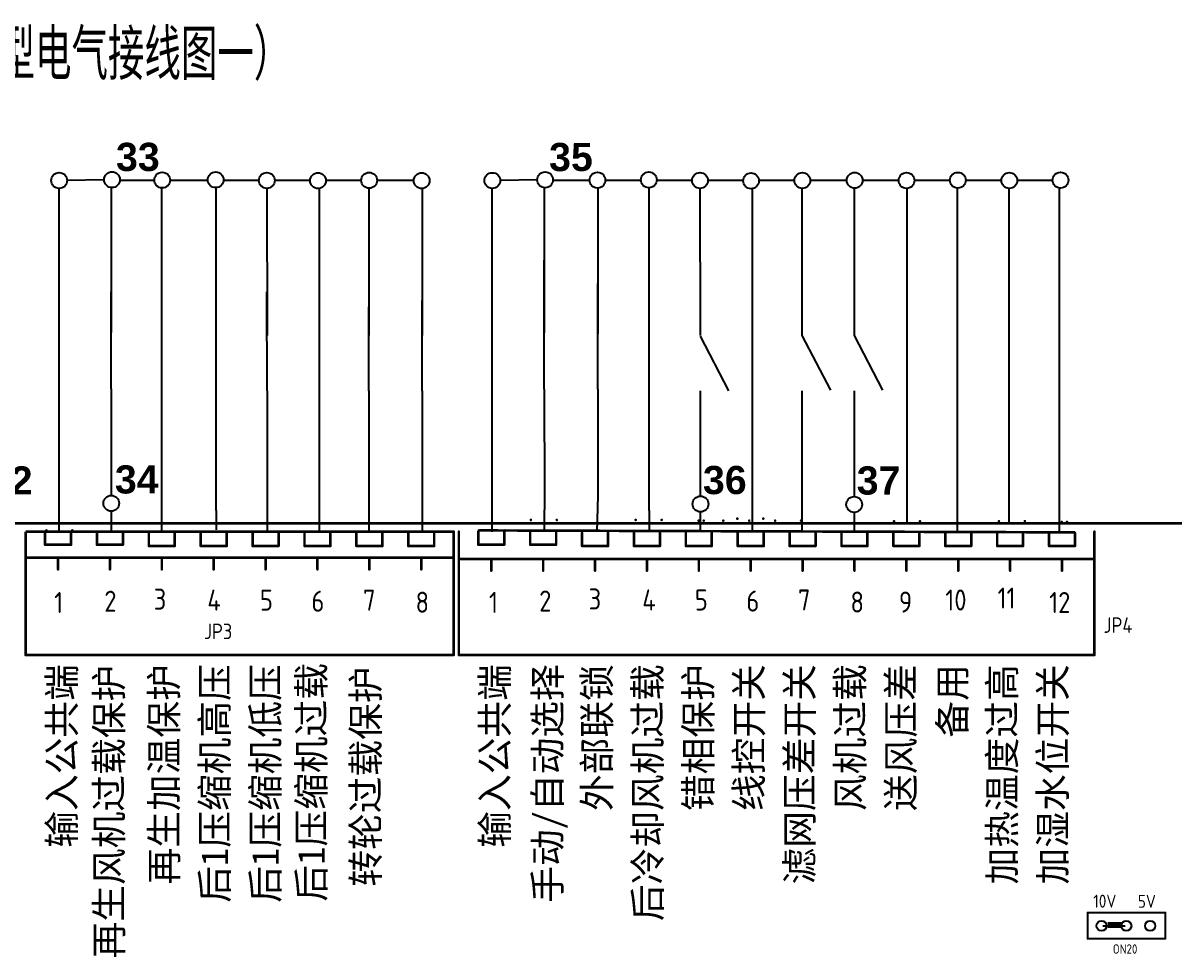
# Model space of a CAD drawing. Extents: x -87154 to -63886, y -546563 to -518689.
# Drawn here: x -78416 to -71871, y -523998 to -518689 of the extents above; entities that cross this region are included whole.
import ezdxf
from ezdxf.enums import TextEntityAlignment as Align

# ---------------------------------------------------------------- set-up
doc = ezdxf.new("R2010")
doc.units = 0
doc.header["$LTSCALE"] = 1000
doc.header["$MEASUREMENT"] = 0
doc.linetypes.add('ACAD_ISO07W100', pattern=[3, 0, -3])
for name, color, linetype in [('BOTTOMSOLDER', 250, 'Continuous'), ('KEEPOUTLAYER', 250, 'Continuous'), ('TOPOVERLAY', 250, 'Continuous')]:
    doc.layers.add(name, color=color, linetype=linetype)
doc.styles.get("Standard").update_dxf_attribs({"font": 'gbenor.shx', "bigfont": 'gbcbig.shx'})
doc.styles.add('宋体', font='', dxfattribs={"width": 0.8})
doc.styles.get('宋体').set_extended_font_data('SimSun')

msp = doc.modelspace()

# ---------------------------------------------------------------- linework, layer by layer
for p, q in [((-77955.3, -519580.5), (-78165.8, -519583.3)), ((-77865.5, -519581.5), (-77669.6, -519581.7)), ((-75492.5, -519581.1), (-75703, -519583.9)), ((-75402.7, -519582.2), (-75194.9, -519582.3)), ((-78213.2, -521167.9), (-78213.2, -521580.7)), ((-75750.4, -521168.6), (-75750.4, -521581.3))]:
    msp.add_line(p, q)
at = {"color": 7}
for p, q in [((-77627.5, -521580.7), (-77627.5, -519626.5)), ((-77318.7, -521459.9), (-77318.7, -519623.3)), ((-74855.9, -521460.6), (-74855.9, -519624)), ((-73388.3, -521532.5), (-73388.3, -519628)), ((-73102.6, -521583), (-73102.3, -519627.5)), ((-72807.9, -521532.7), (-72807.9, -519628.2)), ((-72522.2, -521583.1), (-72521.9, -519627.6)), ((-75452.4, -520769.9), (-75452.4, -520037.5)), ((-75147.9, -520769.9), (-75147.9, -520169.2)), ((-77915.2, -520769.2), (-77915.2, -520217.5)), ((-77028.9, -520779.7), (-77029.1, -520217.5)), ((-76449.6, -520779.7), (-76449.8, -520302)), ((-76146.5, -520779.7), (-76146.8, -520265.8))]:
    msp.add_line(p, q, dxfattribs=at)
at = {"color": 0, "lineweight": -2}
for centre in [(-77910.4, -519579.7), (-77320.6, -519579.9), (-75447.6, -519580.4), (-78210.7, -519583.9), (-77624.7, -519581.7), (-77029.8, -519583.7), (-76739, -519584.9), (-76447.8, -519583.3), (-76149.7, -519585), (-75747.9, -519584.5), (-75150, -519582.3), (-74857.8, -519580.6), (-74567, -519584.4), (-74276.3, -519585.6), (-73985, -519584), (-73687, -519583), (-73392.1, -519584.2), (-73100.8, -519582.6), (-72807.8, -519583.8), (-72516.6, -519582.2), (-77914.6, -521419.2), (-74564.1, -521423.2), (-73689.7, -521425.7)]:
    msp.add_circle(centre, 44.9, dxfattribs=at)
at = {"layer": 'BOTTOMSOLDER', "color": 0, "linetype": 'Continuous'}
for p, q in [((-77579.8, -519581.7), (-77365.4, -519581.6)), ((-77275.7, -519581.6), (-77074.7, -519581.6)), ((-76985, -519581.6), (-76783.8, -519581.5)), ((-76694.3, -519581.5), (-76492.7, -519581.6)), ((-76402.9, -519581.7), (-76194.5, -519581.9)), ((-75105, -519582.3), (-74902.6, -519582.3)), ((-74812.9, -519582.3), (-74611.9, -519582.3)), ((-74522.2, -519582.2), (-74321, -519582.2)), ((-74231.5, -519582.2), (-74029.9, -519582.2)), ((-73940.1, -519582.2), (-73731.9, -519582.2)), ((-73642.1, -519582.2), (-73436.9, -519582.2)), ((-73347.2, -519582.2), (-73145.7, -519582.2)), ((-73055.9, -519582.2), (-72852.7, -519582.2)), ((-72763, -519581.7), (-72561.5, -519581.7)), ((-78213.2, -519628.7), (-78213.2, -521167.9)), ((-77915.2, -519624.6), (-77915.2, -520449.1)), ((-77029.8, -519628.6), (-77028.9, -520464.8)), ((-76732.5, -519629.3), (-76732.5, -521571.7)), ((-76450.6, -519628.6), (-76449.6, -520464.8)), ((-76147.5, -519628.6), (-76146.5, -520464.8)), ((-75750.4, -519629.4), (-75750.4, -521168.6)), ((-75452.4, -519625.3), (-75452.4, -520449.8)), ((-75147.9, -519627.1), (-75147.9, -520454.9)), ((-74567, -519629.3), (-74566.1, -520465.5)), ((-74269.7, -519630), (-74269.7, -521572.4)), ((-73987.8, -519629.3), (-73986.8, -520465.5)), ((-73690.7, -519628.7), (-73689.7, -520464.9)), ((-74566.1, -520469.6), (-74404.8, -520780.4)), ((-73986.8, -520465.5), (-73825.5, -520776.3)), ((-73689.7, -520464.9), (-73528.5, -520775.7)), ((-77915.2, -520769.2), (-77914.6, -521374.3)), ((-75452.4, -520769.9), (-75451.8, -521375)), ((-75147.9, -520769.9), (-75147.9, -521375)), ((-77028.9, -520779.7), (-77028.9, -521380.7)), ((-76449.6, -520779.7), (-76449.6, -521380.7)), ((-76146.5, -520779.7), (-76146.5, -521380.7)), ((-74566.1, -520780.4), (-74566.1, -521381.4)), ((-73986.8, -520780.4), (-73986.8, -521381.4)), ((-73689.7, -520779.8), (-73689.7, -521380.8)), ((-76449.6, -521279.3), (-76449.6, -521580.7)), ((-77028.9, -521349.2), (-77028.9, -521580.7)), ((-76146.5, -521311.8), (-76146.5, -521580.7)), ((-75451.9, -521329.9), (-75452.4, -521581.3)), ((-73986.8, -521347.1), (-73986.8, -521581.3)), ((-75147.9, -521375), (-75154.3, -521581.3)), ((-77914.3, -521464.1), (-77915.2, -521580.7)), ((-77318.7, -521459.9), (-77318.7, -521570.1)), ((-74855.9, -521460.6), (-74855.9, -521570.8)), ((-74566.1, -521471.2), (-74566.1, -521581.3)), ((-73689.7, -521470.6), (-73689.7, -521580.8))]:
    msp.add_line(p, q, dxfattribs=at)
at = {"layer": 'BOTTOMSOLDER', "color": 0, "linetype": 'Continuous', "lineweight": 80}
msp.add_line((-72247.6, -523815.2), (-72164.3, -523815.2), dxfattribs=at)
at = {"layer": 'BOTTOMSOLDER', "color": 0, "linetype": 'Continuous'}
for centre in [(-72283.2, -523821), (-72142.5, -523821), (-72007.2, -523821)]:
    msp.add_circle(centre, 28.7, dxfattribs=at)
at = {"layer": 'KEEPOUTLAYER', "color": 0, "const_width": 14.8}
msp.add_lwpolyline([(-81084.5, -521532.5), (-64125.6, -521532.5)], dxfattribs=at)
at = {"layer": 'TOPOVERLAY', "color": 0}
for points, const_width in [([(-74358.1, -521506.5, 1), (-74350.8, -521506.5, 1)], 7.38), ([(-74210.6, -521506.5, 1), (-74203.2, -521506.5, 1)], 7.38), ([(-75532.4, -521513.8, 1), (-75525, -521513.8, 1)], 7.38), ([(-75384.8, -521513.8, 1), (-75377.5, -521513.8, 1)], 7.38), ([(-74936, -521513.8, 1), (-74928.6, -521513.8, 1)], 7.38), ([(-74788.5, -521513.8, 1), (-74781.1, -521513.8, 1)], 7.38), ([(-74578.4, -521517.9, 1), (-74571, -521517.9, 1)], 7.38), ([(-74578.4, -521517.9, 1), (-74571, -521517.9, 1)], 7.38), ([(-74548.9, -521517.9, 1), (-74541.5, -521517.9, 1)], 7.38), ([(-74548.9, -521517.9, 1), (-74541.5, -521517.9, 1)], 7.38), ([(-74438.2, -521517.9, 1), (-74430.9, -521517.9, 1)], 7.38), ([(-74290.7, -521517.9, 1), (-74283.3, -521517.9, 1)], 7.38), ([(-74143.2, -521517.9, 1), (-74135.8, -521517.9, 1)], 7.38), ([(-73995.7, -521517.9, 1), (-73988.3, -521517.9, 1)], 7.38), ([(-73467.1, -521521.2, 1), (-73459.7, -521521.2, 1)], 7.38), ([(-73319.6, -521521.2, 1), (-73312.2, -521521.2, 1)], 7.38), ([(-72870.7, -521521.2, 1), (-72863.4, -521521.2, 1)], 7.38), ([(-72723.2, -521521.2, 1), (-72715.8, -521521.2, 1)], 7.38), ([(-72513.1, -521525.3, 1), (-72505.7, -521525.3, 1)], 7.38), ([(-72513.1, -521525.3, 1), (-72505.7, -521525.3, 1)], 7.38), ([(-72483.6, -521525.3, 1), (-72476.2, -521525.3, 1)], 7.38), ([(-72483.6, -521525.3, 1), (-72476.2, -521525.3, 1)], 7.38), ([(-78287.3, -521573.3, 1), (-78279.9, -521573.3, 1)], 7.38), ([(-78139.8, -521573.3, 1), (-78132.4, -521573.3, 1)], 7.38), ([(-77704.6, -521588, 1), (-77697.2, -521588, 1)], 7.38), ([(-77557.1, -521588, 1), (-77549.7, -521588, 1)], 7.38), ([(-77409.5, -521588, 1), (-77402.2, -521588, 1)], 7.38), ([(-77262, -521588, 1), (-77254.6, -521588, 1)], 7.38), ([(-77114.5, -521588, 1), (-77107.1, -521588, 1)], 7.38), ([(-76967, -521588, 1), (-76959.6, -521588, 1)], 7.38), ([(-76819.5, -521588, 1), (-76812.1, -521588, 1)], 7.38), ([(-76671.9, -521588, 1), (-76664.6, -521588, 1)], 7.38), ([(-76524.4, -521588, 1), (-76517, -521588, 1)], 7.38), ([(-76376.9, -521588, 1), (-76369.5, -521588, 1)], 7.38), ([(-76229.4, -521588, 1), (-76222, -521588, 1)], 7.38), ([(-76081.9, -521588, 1), (-76074.5, -521588, 1)], 7.38), ([(-75971.2, -521580.7, 1), (-75963.8, -521580.7, 1)], 7.38), ([(-75971.2, -521580.7, 1), (-75963.8, -521580.7, 1)], 7.38), ([(-75941.7, -521580.7, 1), (-75934.3, -521580.7, 1)], 7.38), ([(-75941.7, -521580.7, 1), (-75934.3, -521580.7, 1)], 7.38), ([(-75831.1, -521580.7, 1), (-75823.7, -521580.7, 1)], 7.38), ([(-75827.4, -521573.3, 1), (-75820, -521573.3, 1)], 7.38), ([(-75683.6, -521580.7, 1), (-75676.2, -521580.7, 1)], 7.38), ([(-75679.9, -521573.3, 1), (-75672.5, -521573.3, 1)], 7.38), ([(-75536, -521580.7, 1), (-75528.7, -521580.7, 1)], 7.38), ([(-75388.5, -521580.7, 1), (-75381.1, -521580.7, 1)], 7.38), ([(-75241, -521588, 1), (-75233.6, -521588, 1)], 7.38), ([(-75093.5, -521588, 1), (-75086.1, -521588, 1)], 7.38), ([(-74946, -521588, 1), (-74938.6, -521588, 1)], 7.38), ([(-74798.4, -521588, 1), (-74791.1, -521588, 1)], 7.38), ([(-74650.9, -521588, 1), (-74643.6, -521588, 1)], 7.38), ([(-74503.4, -521588, 1), (-74496, -521588, 1)], 7.38), ([(-74355.9, -521588, 1), (-74348.5, -521588, 1)], 7.38), ([(-74208.4, -521588, 1), (-74201, -521588, 1)], 7.38), ([(-74060.8, -521588, 1), (-74053.5, -521588, 1)], 7.38), ([(-73913.3, -521588, 1), (-73906, -521588, 1)], 7.38), ([(-73765.8, -521588, 1), (-73758.4, -521588, 1)], 7.38), ([(-73762.1, -521580.7, 1), (-73754.7, -521580.7, 1)], 7.38), ([(-73618.3, -521588, 1), (-73610.9, -521588, 1)], 7.38), ([(-73614.6, -521580.7, 1), (-73607.2, -521580.7, 1)], 7.38), ([(-73470.8, -521588, 1), (-73463.4, -521588, 1)], 7.38), ([(-73323.3, -521588, 1), (-73315.9, -521588, 1)], 7.38), ([(-73175.7, -521588, 1), (-73168.4, -521588, 1)], 7.38), ([(-73175.7, -521588, 1), (-73168.4, -521588, 1)], 7.38), ([(-73028.2, -521588, 1), (-73020.8, -521588, 1)], 7.38), ([(-73028.2, -521588, 1), (-73020.8, -521588, 1)], 7.38), ([(-72880.7, -521588, 1), (-72873.3, -521588, 1)], 7.38), ([(-72880.7, -521588, 1), (-72873.3, -521588, 1)], 7.38), ([(-72733.2, -521588, 1), (-72725.8, -521588, 1)], 7.38), ([(-72733.2, -521588, 1), (-72725.8, -521588, 1)], 7.38), ([(-72585.7, -521588, 1), (-72578.3, -521588, 1)], 7.38), ([(-72438.1, -521588, 1), (-72430.8, -521588, 1)], 7.38), ([(-72327.5, -521580.7, 1), (-72320.1, -521580.7, 1)], 7.38), ([(-72327.5, -521580.7, 1), (-72320.1, -521580.7, 1)], 7.38), ([(-78294.7, -521654.4, 1), (-78287.3, -521654.4, 1)], 7.38), ([(-78294.7, -521654.4, 1), (-78287.3, -521654.4, 1)], 7.38), ([(-78147.1, -521654.4, 1), (-78139.8, -521654.4, 1)], 7.38), ([(-78147.1, -521654.4, 1), (-78139.8, -521654.4, 1)], 7.38), ([(-77999.6, -521654.4, 1), (-77992.2, -521654.4, 1)], 7.38), ([(-77999.6, -521654.4, 1), (-77992.2, -521654.4, 1)], 7.38), ([(-77852.1, -521654.4, 1), (-77844.7, -521654.4, 1)], 7.38), ([(-77852.1, -521654.4, 1), (-77844.7, -521654.4, 1)], 7.38), ([(-77704.6, -521661.8, 1), (-77697.2, -521661.8, 1)], 7.38), ([(-77704.6, -521661.8, 1), (-77697.2, -521661.8, 1)], 7.38), ([(-77557.1, -521661.8, 1), (-77549.7, -521661.8, 1)], 7.38), ([(-77557.1, -521661.8, 1), (-77549.7, -521661.8, 1)], 7.38), ([(-77409.5, -521661.8, 1), (-77402.2, -521661.8, 1)], 7.38), ([(-77409.5, -521661.8, 1), (-77402.2, -521661.8, 1)], 7.38), ([(-77262, -521661.8, 1), (-77254.6, -521661.8, 1)], 7.38), ([(-77262, -521661.8, 1), (-77254.6, -521661.8, 1)], 7.38), ([(-77114.5, -521661.8, 1), (-77107.1, -521661.8, 1)], 7.38), ([(-77114.5, -521661.8, 1), (-77107.1, -521661.8, 1)], 7.38), ([(-76967, -521661.8, 1), (-76959.6, -521661.8, 1)], 7.38), ([(-76967, -521661.8, 1), (-76959.6, -521661.8, 1)], 7.38), ([(-76819.5, -521661.8, 1), (-76812.1, -521661.8, 1)], 7.38), ([(-76819.5, -521661.8, 1), (-76812.1, -521661.8, 1)], 7.38), ([(-76671.9, -521661.8, 1), (-76664.6, -521661.8, 1)], 7.38), ([(-76671.9, -521661.8, 1), (-76664.6, -521661.8, 1)], 7.38), ([(-76524.4, -521661.8, 1), (-76517, -521661.8, 1)], 7.38), ([(-76524.4, -521661.8, 1), (-76517, -521661.8, 1)], 7.38), ([(-76376.9, -521661.8, 1), (-76369.5, -521661.8, 1)], 7.38), ([(-76376.9, -521661.8, 1), (-76369.5, -521661.8, 1)], 7.38), ([(-76229.4, -521661.8, 1), (-76222, -521661.8, 1)], 7.38), ([(-76229.4, -521661.8, 1), (-76222, -521661.8, 1)], 7.38), ([(-76081.9, -521661.8, 1), (-76074.5, -521661.8, 1)], 7.38), ([(-76081.9, -521661.8, 1), (-76074.5, -521661.8, 1)], 7.38), ([(-75831.1, -521654.4, 1), (-75823.7, -521654.4, 1)], 7.38), ([(-75831.1, -521654.4, 1), (-75823.7, -521654.4, 1)], 7.38), ([(-75683.6, -521654.4, 1), (-75676.2, -521654.4, 1)], 7.38), ([(-75683.6, -521654.4, 1), (-75676.2, -521654.4, 1)], 7.38), ([(-75536, -521654.4, 1), (-75528.7, -521654.4, 1)], 7.38), ([(-75536, -521654.4, 1), (-75528.7, -521654.4, 1)], 7.38), ([(-75388.5, -521654.4, 1), (-75381.1, -521654.4, 1)], 7.38), ([(-75388.5, -521654.4, 1), (-75381.1, -521654.4, 1)], 7.38), ([(-75241, -521661.8, 1), (-75233.6, -521661.8, 1)], 7.38), ([(-75241, -521661.8, 1), (-75233.6, -521661.8, 1)], 7.38), ([(-75093.5, -521661.8, 1), (-75086.1, -521661.8, 1)], 7.38), ([(-75093.5, -521661.8, 1), (-75086.1, -521661.8, 1)], 7.38), ([(-74946, -521661.8, 1), (-74938.6, -521661.8, 1)], 7.38), ([(-74946, -521661.8, 1), (-74938.6, -521661.8, 1)], 7.38), ([(-74798.4, -521661.8, 1), (-74791.1, -521661.8, 1)], 7.38), ([(-74798.4, -521661.8, 1), (-74791.1, -521661.8, 1)], 7.38), ([(-74650.9, -521661.8, 1), (-74643.6, -521661.8, 1)], 7.38), ([(-74650.9, -521661.8, 1), (-74643.6, -521661.8, 1)], 7.38), ([(-74503.4, -521661.8, 1), (-74496, -521661.8, 1)], 7.38), ([(-74503.4, -521661.8, 1), (-74496, -521661.8, 1)], 7.38), ([(-74355.9, -521661.8, 1), (-74348.5, -521661.8, 1)], 7.38), ([(-74355.9, -521661.8, 1), (-74348.5, -521661.8, 1)], 7.38), ([(-74208.4, -521661.8, 1), (-74201, -521661.8, 1)], 7.38), ([(-74208.4, -521661.8, 1), (-74201, -521661.8, 1)], 7.38), ([(-74060.8, -521661.8, 1), (-74053.5, -521661.8, 1)], 7.38), ([(-74060.8, -521661.8, 1), (-74053.5, -521661.8, 1)], 7.38), ([(-73913.3, -521661.8, 1), (-73906, -521661.8, 1)], 7.38), ([(-73913.3, -521661.8, 1), (-73906, -521661.8, 1)], 7.38), ([(-73765.8, -521661.8, 1), (-73758.4, -521661.8, 1)], 7.38), ([(-73765.8, -521661.8, 1), (-73758.4, -521661.8, 1)], 7.38), ([(-73618.3, -521661.8, 1), (-73610.9, -521661.8, 1)], 7.38), ([(-73618.3, -521661.8, 1), (-73610.9, -521661.8, 1)], 7.38), ([(-73470.8, -521661.8, 1), (-73463.4, -521661.8, 1)], 7.38), ([(-73470.8, -521661.8, 1), (-73463.4, -521661.8, 1)], 7.38), ([(-73323.3, -521661.8, 1), (-73315.9, -521661.8, 1)], 7.38), ([(-73323.3, -521661.8, 1), (-73315.9, -521661.8, 1)], 7.38), ([(-73175.7, -521661.8, 1), (-73168.4, -521661.8, 1)], 7.38), ([(-73175.7, -521661.8, 1), (-73168.4, -521661.8, 1)], 7.38), ([(-73175.7, -521661.8, 1), (-73168.4, -521661.8, 1)], 7.38), ([(-73175.7, -521661.8, 1), (-73168.4, -521661.8, 1)], 7.38), ([(-73028.2, -521661.8, 1), (-73020.8, -521661.8, 1)], 7.38), ([(-73028.2, -521661.8, 1), (-73020.8, -521661.8, 1)], 7.38), ([(-73028.2, -521661.8, 1), (-73020.8, -521661.8, 1)], 7.38), ([(-73028.2, -521661.8, 1), (-73020.8, -521661.8, 1)], 7.38), ([(-72880.7, -521661.8, 1), (-72873.3, -521661.8, 1)], 7.38), ([(-72880.7, -521661.8, 1), (-72873.3, -521661.8, 1)], 7.38), ([(-72880.7, -521661.8, 1), (-72873.3, -521661.8, 1)], 7.38), ([(-72880.7, -521661.8, 1), (-72873.3, -521661.8, 1)], 7.38), ([(-72733.2, -521661.8, 1), (-72725.8, -521661.8, 1)], 7.38), ([(-72733.2, -521661.8, 1), (-72725.8, -521661.8, 1)], 7.38), ([(-72733.2, -521661.8, 1), (-72725.8, -521661.8, 1)], 7.38), ([(-72733.2, -521661.8, 1), (-72725.8, -521661.8, 1)], 7.38), ([(-72585.7, -521661.8, 1), (-72578.3, -521661.8, 1)], 7.38), ([(-72585.7, -521661.8, 1), (-72578.3, -521661.8, 1)], 7.38), ([(-72438.1, -521661.8, 1), (-72430.8, -521661.8, 1)], 7.38), ([(-72438.1, -521661.8, 1), (-72430.8, -521661.8, 1)], 7.38), ([(-78405.3, -521728.2, 1), (-78397.9, -521728.2, 1)], 7.38), ([(-78220.9, -521728.2, 1), (-78213.5, -521728.2, 1)], 7.38), ([(-77925.9, -521728.2, 1), (-77918.5, -521728.2, 1)], 7.38), ([(-77630.8, -521728.2, 1), (-77623.4, -521728.2, 1)], 7.38), ([(-77335.8, -521728.2, 1), (-77328.4, -521728.2, 1)], 7.38), ([(-77225.1, -521728.2, 1), (-77217.8, -521728.2, 1)], 7.38), ([(-77151.4, -521728.2, 1), (-77144, -521728.2, 1)], 7.38), ([(-77040.7, -521728.2, 1), (-77033.4, -521728.2, 1)], 7.38), ([(-76745.7, -521728.2, 1), (-76738.3, -521728.2, 1)], 7.38), ([(-76450.7, -521728.2, 1), (-76443.3, -521728.2, 1)], 7.38), ([(-76155.6, -521728.2, 1), (-76148.2, -521728.2, 1)], 7.38), ([(-75971.2, -521728.2, 1), (-75963.8, -521728.2, 1)], 7.38), ([(-75941.7, -521735.6, 1), (-75934.3, -521735.6, 1)], 7.38), ([(-75757.3, -521735.6, 1), (-75749.9, -521735.6, 1)], 7.38), ([(-75462.3, -521735.6, 1), (-75454.9, -521735.6, 1)], 7.38), ([(-75167.2, -521735.6, 1), (-75159.9, -521735.6, 1)], 7.38), ([(-74872.2, -521735.6, 1), (-74864.8, -521735.6, 1)], 7.38), ([(-74761.6, -521735.6, 1), (-74754.2, -521735.6, 1)], 7.38), ([(-74687.8, -521735.6, 1), (-74680.4, -521735.6, 1)], 7.38), ([(-74577.2, -521735.6, 1), (-74569.8, -521735.6, 1)], 7.38), ([(-74282.1, -521735.6, 1), (-74274.8, -521735.6, 1)], 7.38), ([(-73987.1, -521735.6, 1), (-73979.7, -521735.6, 1)], 7.38), ([(-73692.1, -521735.6, 1), (-73684.7, -521735.6, 1)], 7.38), ([(-73397, -521735.6, 1), (-73389.6, -521735.6, 1)], 7.38), ([(-73102, -521735.6, 1), (-73094.6, -521735.6, 1)], 7.38), ([(-73102, -521735.6, 1), (-73094.6, -521735.6, 1)], 7.38), ([(-72806.9, -521735.6, 1), (-72799.6, -521735.6, 1)], 7.38), ([(-72806.9, -521735.6, 1), (-72799.6, -521735.6, 1)], 7.38), ([(-72511.9, -521735.6, 1), (-72504.5, -521735.6, 1)], 7.38), ([(-72327.5, -521735.6, 1), (-72320.1, -521735.6, 1)], 7.38), ([(-78220.9, -521794.6, 1), (-78213.5, -521794.6, 1)], 7.38), ([(-77925.9, -521794.6, 1), (-77918.5, -521794.6, 1)], 7.38), ([(-77630.8, -521794.6, 1), (-77623.4, -521794.6, 1)], 7.38), ([(-77335.8, -521794.6, 1), (-77328.4, -521794.6, 1)], 7.38), ([(-77040.7, -521794.6, 1), (-77033.4, -521794.6, 1)], 7.38), ([(-76745.7, -521794.6, 1), (-76738.3, -521794.6, 1)], 7.38), ([(-76450.7, -521794.6, 1), (-76443.3, -521794.6, 1)], 7.38), ([(-76155.6, -521794.6, 1), (-76148.2, -521794.6, 1)], 7.38), ([(-75757.3, -521801.9, 1), (-75749.9, -521801.9, 1)], 7.38), ([(-75462.3, -521801.9, 1), (-75454.9, -521801.9, 1)], 7.38), ([(-75167.2, -521801.9, 1), (-75159.9, -521801.9, 1)], 7.38), ([(-74872.2, -521801.9, 1), (-74864.8, -521801.9, 1)], 7.38), ([(-74577.2, -521801.9, 1), (-74569.8, -521801.9, 1)], 7.38), ([(-74282.1, -521801.9, 1), (-74274.8, -521801.9, 1)], 7.38), ([(-73987.1, -521801.9, 1), (-73979.7, -521801.9, 1)], 7.38), ([(-73692.1, -521801.9, 1), (-73684.7, -521801.9, 1)], 7.38), ([(-73397, -521801.9, 1), (-73389.6, -521801.9, 1)], 7.38), ([(-73102, -521801.9, 1), (-73094.6, -521801.9, 1)], 7.38), ([(-73102, -521801.9, 1), (-73094.6, -521801.9, 1)], 7.38), ([(-72806.9, -521801.9, 1), (-72799.6, -521801.9, 1)], 7.38), ([(-72806.9, -521801.9, 1), (-72799.6, -521801.9, 1)], 7.38), ([(-72511.9, -521801.9, 1), (-72504.5, -521801.9, 1)], 7.38), ([(-78405.3, -522281.4, 1), (-78397.9, -522281.4, 1)], 7.38), ([(-78405.3, -522281.4, 1), (-78397.9, -522281.4, 1)], 7.38), ([(-75971.2, -522281.4, 1), (-75963.8, -522281.4, 1)], 7.38), ([(-75971.2, -522281.4, 1), (-75963.8, -522281.4, 1)], 7.38), ([(-75941.7, -522281.4, 1), (-75934.3, -522281.4, 1)], 7.38), ([(-75941.7, -522281.4, 1), (-75934.3, -522281.4, 1)], 7.38), ([(-72327.5, -522281.4, 1), (-72320.1, -522281.4, 1)], 7.38), ([(-72327.5, -522281.4, 1), (-72320.1, -522281.4, 1)], 7.38), ([(-72365.8, -523746.2, 1), (-72360, -523746.2, 1)], 5.81), ([(-72365.8, -523746.2, 1), (-72360, -523746.2, 1)], 5.81), ([(-71923.3, -523746.2, 1), (-71917.4, -523746.2, 1)], 5.81), ([(-71923.3, -523746.2, 1), (-71917.4, -523746.2, 1)], 5.81), ([(-72365.8, -523893.7, 1), (-72360, -523893.7, 1)], 5.81), ([(-72365.8, -523893.7, 1), (-72360, -523893.7, 1)], 5.81), ([(-71923.3, -523893.7, 1), (-71917.4, -523893.7, 1)], 5.81), ([(-71923.3, -523893.7, 1), (-71917.4, -523893.7, 1)], 5.81)]:
    msp.add_lwpolyline(points, format="xyb", close=True, dxfattribs=dict(at, const_width=const_width))
for points, const_width in [([(-78401.6, -521580.7), (-75967.5, -521580.7)], 14.8), ([(-78401.6, -522281.4), (-78401.6, -521580.7)], 14.8), ([(-78291, -521654.4), (-78291, -521580.7)], 14.8), ([(-78143.4, -521654.4), (-78143.4, -521580.7)], 14.8), ([(-77995.9, -521654.4), (-77995.9, -521580.7)], 14.8), ([(-77848.4, -521654.4), (-77848.4, -521580.7)], 14.8), ([(-77700.9, -521661.8), (-77700.9, -521588)], 14.8), ([(-77553.4, -521661.8), (-77553.4, -521588)], 14.8), ([(-77405.8, -521661.8), (-77405.8, -521588)], 14.8), ([(-77258.3, -521661.8), (-77258.3, -521588)], 14.8), ([(-77110.8, -521661.8), (-77110.8, -521588)], 14.8), ([(-76963.3, -521661.8), (-76963.3, -521588)], 14.8), ([(-76815.8, -521661.8), (-76815.8, -521588)], 14.8), ([(-76668.3, -521661.8), (-76668.3, -521588)], 14.8), ([(-76520.7, -521661.8), (-76520.7, -521588)], 14.8), ([(-76373.2, -521661.8), (-76373.2, -521588)], 14.8), ([(-76225.7, -521661.8), (-76225.7, -521588)], 14.8), ([(-76078.2, -521661.8), (-76078.2, -521588)], 14.8), ([(-75967.5, -522281.4), (-75967.5, -521580.7)], 14.8), ([(-75938, -522281.4), (-75938, -521580.7)], 14.8), ([(-75827.4, -521654.4), (-75827.4, -521580.7)], 14.8), ([(-75820, -521573.3), (-72434.5, -521584.4)], 14.8), ([(-75679.9, -521654.4), (-75679.9, -521580.7)], 14.8), ([(-75532.4, -521654.4), (-75532.4, -521580.7)], 14.8), ([(-75384.8, -521654.4), (-75384.8, -521580.7)], 14.8), ([(-75237.3, -521661.8), (-75237.3, -521588)], 14.8), ([(-75089.8, -521661.8), (-75089.8, -521588)], 14.8), ([(-74942.3, -521661.8), (-74942.3, -521588)], 14.8), ([(-74794.8, -521661.8), (-74794.8, -521588)], 14.8), ([(-74647.2, -521661.8), (-74647.2, -521588)], 14.8), ([(-74499.7, -521661.8), (-74499.7, -521588)], 14.8), ([(-74352.2, -521661.8), (-74352.2, -521588)], 14.8), ([(-74204.7, -521661.8), (-74204.7, -521588)], 14.8), ([(-74057.2, -521661.8), (-74057.2, -521588)], 14.8), ([(-73909.6, -521661.8), (-73909.6, -521588)], 14.8), ([(-73762.1, -521661.8), (-73762.1, -521588)], 14.8), ([(-73614.6, -521661.8), (-73614.6, -521588)], 14.8), ([(-73467.1, -521661.8), (-73467.1, -521588)], 14.8), ([(-73319.6, -521661.8), (-73319.6, -521588)], 14.8), ([(-73172, -521661.8), (-73172, -521588)], 14.8), ([(-73172, -521661.8), (-73172, -521588)], 14.8), ([(-73024.5, -521661.8), (-73024.5, -521588)], 14.8), ([(-73024.5, -521661.8), (-73024.5, -521588)], 14.8), ([(-72877, -521661.8), (-72877, -521588)], 14.8), ([(-72877, -521661.8), (-72877, -521588)], 14.8), ([(-72729.5, -521661.8), (-72729.5, -521588)], 14.8), ([(-72729.5, -521661.8), (-72729.5, -521588)], 14.8), ([(-72582, -521661.8), (-72582, -521588)], 14.8), ([(-72434.5, -521661.8), (-72434.5, -521588)], 14.8), ([(-72323.8, -522281.4), (-72323.8, -521580.7)], 14.8), ([(-78291, -521654.4), (-78143.4, -521654.4)], 14.8), ([(-77995.9, -521654.4), (-77848.4, -521654.4)], 14.8), ([(-77700.9, -521661.8), (-77553.4, -521661.8)], 14.8), ([(-77405.8, -521661.8), (-77258.3, -521661.8)], 14.8), ([(-77110.8, -521661.8), (-76963.3, -521661.8)], 14.8), ([(-76815.8, -521661.8), (-76668.3, -521661.8)], 14.8), ([(-76520.7, -521661.8), (-76373.2, -521661.8)], 14.8), ([(-76225.7, -521661.8), (-76078.2, -521661.8)], 14.8), ([(-75827.4, -521654.4), (-75679.9, -521654.4)], 14.8), ([(-75532.4, -521654.4), (-75384.8, -521654.4)], 14.8), ([(-75237.3, -521661.8), (-75089.8, -521661.8)], 14.8), ([(-74942.3, -521661.8), (-74794.8, -521661.8)], 14.8), ([(-74647.2, -521661.8), (-74499.7, -521661.8)], 14.8), ([(-74352.2, -521661.8), (-74204.7, -521661.8)], 14.8), ([(-74057.2, -521661.8), (-73909.6, -521661.8)], 14.8), ([(-73762.1, -521661.8), (-73614.6, -521661.8)], 14.8), ([(-73467.1, -521661.8), (-73319.6, -521661.8)], 14.8), ([(-73172, -521661.8), (-73024.5, -521661.8)], 14.8), ([(-73172, -521661.8), (-73024.5, -521661.8)], 14.8), ([(-72877, -521661.8), (-72729.5, -521661.8)], 14.8), ([(-72877, -521661.8), (-72729.5, -521661.8)], 14.8), ([(-72582, -521661.8), (-72434.5, -521661.8)], 14.8), ([(-78401.6, -521728.2), (-77147.7, -521728.2)], 14.8), ([(-78217.2, -521794.6), (-78217.2, -521728.2)], 14.8), ([(-77922.2, -521794.6), (-77922.2, -521728.2)], 14.8), ([(-77627.1, -521794.6), (-77627.1, -521728.2)], 14.8), ([(-77332.1, -521794.6), (-77332.1, -521728.2)], 14.8), ([(-77221.4, -521728.2), (-75967.5, -521728.2)], 14.8), ([(-77037.1, -521794.6), (-77037.1, -521728.2)], 14.8), ([(-76742, -521794.6), (-76742, -521728.2)], 14.8), ([(-76447, -521794.6), (-76447, -521728.2)], 14.8), ([(-76151.9, -521794.6), (-76151.9, -521728.2)], 14.8), ([(-75938, -521735.6), (-74684.1, -521735.6)], 14.8), ([(-75753.6, -521801.9), (-75753.6, -521735.6)], 14.8), ([(-75458.6, -521801.9), (-75458.6, -521735.6)], 14.8), ([(-75163.6, -521801.9), (-75163.6, -521735.6)], 14.8), ([(-74868.5, -521801.9), (-74868.5, -521735.6)], 14.8), ([(-74757.9, -521735.6), (-72323.8, -521735.6)], 14.8), ([(-74573.5, -521801.9), (-74573.5, -521735.6)], 14.8), ([(-74278.4, -521801.9), (-74278.4, -521735.6)], 14.8), ([(-73983.4, -521801.9), (-73983.4, -521735.6)], 14.8), ([(-73688.4, -521801.9), (-73688.4, -521735.6)], 14.8), ([(-73393.3, -521801.9), (-73393.3, -521735.6)], 14.8), ([(-73098.3, -521801.9), (-73098.3, -521735.6)], 14.8), ([(-73098.3, -521801.9), (-73098.3, -521735.6)], 14.8), ([(-72803.2, -521801.9), (-72803.2, -521735.6)], 14.8), ([(-72803.2, -521801.9), (-72803.2, -521735.6)], 14.8), ([(-72508.2, -521801.9), (-72508.2, -521735.6)], 14.8), ([(-78401.6, -522281.4), (-75967.5, -522281.4)], 14.8), ([(-75938, -522281.4), (-72323.8, -522281.4)], 14.8), ([(-72362.9, -523746.2), (-71920.4, -523746.2)], 11.6), ([(-72362.9, -523893.7), (-72362.9, -523746.2)], 11.6), ([(-71920.4, -523893.7), (-71920.4, -523746.2)], 11.6), ([(-72276.3, -523822.1), (-72148.7, -523822.1)], 11.6), ([(-72362.9, -523893.7), (-71920.4, -523893.7)], 11.6)]:
    msp.add_lwpolyline(points, dxfattribs=dict(at, const_width=const_width))

# ---------------------------------------------------------------- texts
msp.add_text('恒温恒湿机（风冷机型电气接线图一）', height=288).set_placement((-80421.7, -519012.3))
at = {"linetype": 'ACAD_ISO07W100', "style": '宋体'}
for s, p in [('输入公共端', (-78272.4, -522333.9)), ('再生加温保护', (-77691.2, -522333.9)), ('后1压缩机高压', (-77403.2, -522333.9)), ('后1压缩机低压', (-77115.2, -522333.9)), ('输入公共端', (-75810.6, -522333.9)), ('手动/自动选择', (-75510.2, -522333.9)), ('外部联锁', (-75229.4, -522333.9)), ('后冷却风机过载', (-74941.4, -522333.9)), ('错相保护', (-74653.4, -522333.9)), ('线控开关', (-74365.4, -522333.9)), ('滤网压差开关', (-74077.4, -522333.9)), ('风机过载', (-73789.4, -522333.9)), ('送风压差', (-73501.4, -522333.9)), ('加热温度过高', (-72925.4, -522333.9)), ('加湿水位开关', (-72637.4, -522333.9)), ('再生风机过载保护', (-78004.3, -522337.2)), ('转轮过载保护', (-76544.3, -522346.7)), ('备用', (-73208.4, -522333.9))]:
    msp.add_text(s, height=153, rotation=90, dxfattribs=at).set_placement(p, align=Align.TOP_RIGHT)
at = {"color": 7, "linetype": 'ACAD_ISO07W100', "style": '宋体'}
msp.add_text('后1压缩机过载', height=153, rotation=90, dxfattribs=at).set_placement((-76853.7, -522327.1), align=Align.TOP_RIGHT)
at = {"color": 0, "lineweight": -2, "char_height": 160.018, "width": 576.481, "attachment_point": 1}
for s, insert in [('{\\fArial|b1|i0|c0|p34;33}', (-77887.7, -519369.7)), ('{\\fArial|b1|i0|c0|p34;35}', (-75424.9, -519370.4)), ('{\\fArial|b1|i0|c0|p34;32}', (-78610.6, -521209.1)), ('{\\fArial|b1|i0|c0|p34;34}', (-77894.1, -521203.1)), ('{\\fArial|b1|i0|c0|p34;36}', (-74550, -521206.7)), ('{\\fArial|b1|i0|c0|p34;37}', (-73675.6, -521209.2))]:
    msp.add_mtext(s, dxfattribs=dict(at, insert=insert))
at = {"layer": 'TOPOVERLAY', "color": 0}
for s, height, p in [('1 ', 119.49, (-78239.5, -522043.1)), ('2', 119.5, (-77954.4, -522035.6)), ('3', 119.5, (-77673, -522023.9)), ('4', 119.5, (-77368.2, -522029.7)), ('5', 119.5, (-77069.3, -522029.7)), ('6', 119.5, (-76776.2, -522035.6)), ('7', 119.5, (-76483.1, -522029.7)), ('8', 119.5, (-76184.2, -522041.4)), ('1 ', 119.49, (-75766.4, -522042.1)), ('2', 119.5, (-75481.3, -522034.6)), ('3', 119.5, (-75199.9, -522022.9)), ('4', 119.5, (-74895.1, -522028.7)), ('5', 119.5, (-74596.1, -522028.7)), ('6', 119.5, (-74303.1, -522034.6)), ('7', 119.5, (-74010, -522028.7)), ('8', 119.5, (-73711, -522040.4)), ('9', 119.5, (-73435.5, -522040.4)), ('10', 119.49, (-73171.8, -522028.7)), ('11', 119.49, (-72874.8, -522017.5)), ('12', 119.49, (-72581, -522043.1)), ('JP4', 88.51, (-72272.2, -522156)), ('JP3', 88.51, (-77387.4, -522191.5)), ('10V', 73.76, (-72330.4, -523717.9)), ('5V', 73.76, (-72076.7, -523718.9)), ('ON20', 53.11, (-72219.2, -523979.6))]:
    msp.add_text(s, height=height, dxfattribs=at).set_placement(p)

doc.saveas('drawing.dxf')
